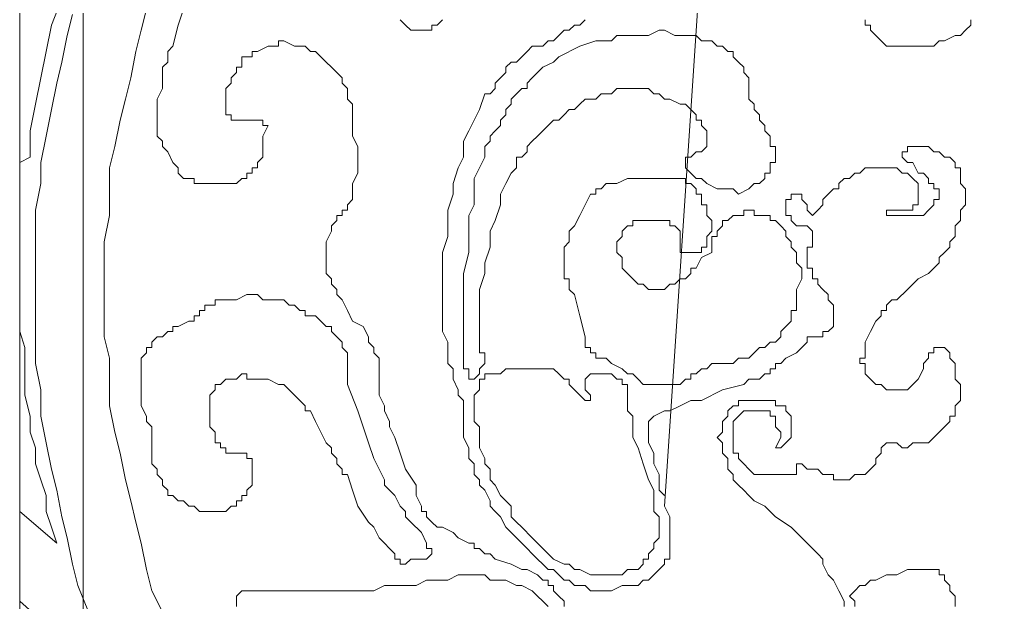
# Model space of a CAD drawing. Extents: x -66030 to 95157, y -13132 to 45879.
# Drawn here: x -50728 to -49999, y 27601 to 28032 of the extents above; entities that cross this region are included whole.
import ezdxf

# ---------------------------------------------------------------- set-up
doc = ezdxf.new("R2010")
doc.units = 0
doc.header["$LTSCALE"] = 100
doc.header["$MEASUREMENT"] = 0
doc.layers.get('0').update_dxf_attribs({"linetype": 'CONTINUOUS'})

msp = doc.modelspace()

# ---------------------------------------------------------------- linework, layer by layer
at = {"lineweight": 0}
for points in [[(-50727.7, 24422.57), (-49235.62, 24422.57), (-49235.62, 29164.42), (-50727.7, 29164.42), (-50727.7, 24422.57)], [(-50680.82, 24469.45), (-49282.49, 24469.45), (-49282.49, 29113.64), (-50680.82, 29113.64), (-50680.82, 24469.45)], [(-50329.29, 28004.35), (-50333.19, 28000.44), (-50341, 27996.53), (-50348.82, 27988.72), (-50352.72, 27984.82), (-50352.72, 27980.91), (-50356.63, 27980.91), (-50360.53, 27977), (-50364.44, 27973.1), (-50364.44, 27969.19), (-50368.35, 27965.29), (-50368.35, 27961.38), (-50372.25, 27957.47), (-50372.25, 27953.57), (-50376.16, 27949.66), (-50376.16, 27949.66), (-50380.06, 27945.76), (-50380.06, 27941.85), (-50383.97, 27937.94), (-50383.97, 27930.13), (-50387.88, 27922.32), (-50391.78, 27914.51), (-50391.78, 27906.7), (-50391.78, 27894.98), (-50395.69, 27887.17), (-50395.69, 27879.36), (-50395.69, 27859.83), (-50399.59, 27844.2), (-50399.59, 27832.48), (-50399.59, 27820.77), (-50399.59, 27809.05), (-50399.59, 27801.24), (-50399.59, 27789.52), (-50399.59, 27781.71), (-50399.59, 27777.8), (-50399.59, 27773.89), (-50395.69, 27773.89), (-50395.69, 27769.99), (-50395.69, 27766.08), (-50395.69, 27766.08), (-50395.69, 27766.08), (-50391.78, 27766.08), (-50391.78, 27766.08), (-50391.78, 27766.08), (-50391.78, 27766.08), (-50387.88, 27769.99), (-50387.88, 27769.99), (-50387.88, 27769.99), (-50387.88, 27773.89), (-50383.97, 27777.8), (-50383.97, 27777.8), (-50383.97, 27781.71), (-50383.97, 27785.61), (-50387.88, 27785.61), (-50387.88, 27789.52), (-50387.88, 27793.42), (-50387.88, 27797.33), (-50387.88, 27801.24), (-50387.88, 27805.14), (-50387.88, 27812.95), (-50387.88, 27820.77), (-50387.88, 27832.48), (-50383.97, 27844.2), (-50383.97, 27852.01), (-50380.06, 27863.73), (-50380.06, 27875.45), (-50376.16, 27883.26), (-50372.25, 27894.98), (-50372.25, 27902.79), (-50368.35, 27910.6), (-50364.44, 27918.41), (-50360.53, 27922.32), (-50360.53, 27926.23), (-50360.53, 27930.13), (-50356.63, 27930.13), (-50352.72, 27934.04), (-50352.72, 27937.94), (-50348.82, 27941.85), (-50344.91, 27945.76), (-50344.91, 27945.76), (-50341, 27949.66), (-50337.1, 27953.57), (-50333.19, 27957.47), (-50329.29, 27957.47), (-50325.38, 27961.38), (-50321.47, 27965.29), (-50317.57, 27965.29), (-50313.66, 27969.19), (-50309.76, 27973.1), (-50305.85, 27973.1), (-50301.94, 27973.1), (-50298.04, 27977), (-50294.13, 27977), (-50290.23, 27977), (-50286.32, 27980.91), (-50278.51, 27980.91), (-50274.6, 27980.91), (-50270.7, 27980.91), (-50266.79, 27980.91), (-50262.89, 27980.91), (-50258.98, 27977), (-50255.07, 27977), (-50255.07, 27977), (-50251.17, 27973.1), (-50247.26, 27973.1), (-50247.26, 27973.1), (-50239.45, 27969.19), (-50235.54, 27969.19), (-50231.64, 27965.29), (-50231.64, 27965.29), (-50227.73, 27961.38), (-50227.73, 27961.38), (-50227.73, 27957.47), (-50223.83, 27957.47), (-50223.83, 27953.57), (-50223.83, 27953.57), (-50219.92, 27949.66), (-50219.92, 27949.66), (-50219.92, 27949.66), (-50219.92, 27945.76), (-50219.92, 27945.76), (-50219.92, 27941.85), (-50219.92, 27941.85), (-50219.92, 27937.94), (-50219.92, 27937.94), (-50219.92, 27937.94), (-50223.83, 27934.04), (-50223.83, 27934.04), (-50227.73, 27934.04), (-50227.73, 27934.04), (-50231.64, 27930.13), (-50231.64, 27930.13), (-50235.54, 27930.13), (-50235.54, 27930.13), (-50235.54, 27930.13), (-50235.54, 27926.23), (-50235.54, 27926.23), (-50235.54, 27926.23), (-50235.54, 27926.23), (-50235.54, 27922.32), (-50235.54, 27922.32), (-50231.64, 27918.41), (-50231.64, 27918.41), (-50227.73, 27914.51), (-50223.83, 27914.51), (-50219.92, 27910.6), (-50212.11, 27906.7), (-50204.3, 27906.7), (-50200.39, 27906.7), (-50196.48, 27902.79), (-50188.67, 27906.7), (-50184.77, 27910.6), (-50180.86, 27910.6), (-50180.86, 27910.6), (-50176.95, 27914.51), (-50176.95, 27914.51), (-50176.95, 27918.41), (-50173.05, 27918.41), (-50173.05, 27918.41), (-50173.05, 27922.32), (-50173.05, 27926.23), (-50169.14, 27926.23), (-50169.14, 27930.13), (-50169.14, 27934.04), (-50169.14, 27937.94), (-50173.05, 27937.94), (-50173.05, 27941.85), (-50173.05, 27945.76), (-50176.95, 27949.66), (-50176.95, 27953.57), (-50180.86, 27957.47), (-50180.86, 27961.38), (-50184.77, 27965.29), (-50184.77, 27965.29), (-50184.77, 27969.19), (-50188.67, 27973.1), (-50188.67, 27973.1), (-50188.67, 27977), (-50188.67, 27980.91), (-50188.67, 27984.82), (-50188.67, 27988.72), (-50192.58, 27992.63), (-50192.58, 27996.53), (-50196.48, 28000.44), (-50196.48, 28000.44), (-50200.39, 28004.35), (-50200.39, 28008.25), (-50204.3, 28008.25), (-50208.2, 28012.16), (-50212.11, 28012.16), (-50216.01, 28016.06), (-50219.92, 28016.06), (-50223.83, 28016.06), (-50227.73, 28019.97), (-50235.54, 28019.97), (-50239.45, 28019.97), (-50243.36, 28019.97), (-50251.17, 28023.88), (-50255.07, 28023.88), (-50262.89, 28019.97), (-50266.79, 28019.97), (-50274.6, 28019.97), (-50278.51, 28019.97), (-50286.32, 28019.97), (-50290.23, 28016.06), (-50298.04, 28016.06), (-50301.94, 28016.06), (-50313.66, 28012.16), (-50329.29, 28004.35)], [(-50305.85, 27902.79), (-50309.76, 27894.98), (-50313.66, 27887.17), (-50317.57, 27879.36), (-50321.47, 27875.45), (-50321.47, 27867.64), (-50325.38, 27863.73), (-50325.38, 27859.83), (-50325.38, 27855.92), (-50325.38, 27852.01), (-50325.38, 27848.11), (-50325.38, 27848.11), (-50325.38, 27844.2), (-50325.38, 27844.2), (-50325.38, 27840.3), (-50321.47, 27840.3), (-50321.47, 27836.39), (-50321.47, 27836.39), (-50321.47, 27832.48), (-50321.47, 27832.48), (-50317.57, 27828.58), (-50313.66, 27812.95), (-50309.76, 27797.33), (-50309.76, 27793.42), (-50309.76, 27789.52), (-50305.85, 27789.52), (-50305.85, 27785.61), (-50301.94, 27785.61), (-50301.94, 27781.71), (-50298.04, 27781.71), (-50294.13, 27781.71), (-50290.23, 27777.8), (-50282.41, 27773.89), (-50278.51, 27769.99), (-50274.6, 27769.99), (-50274.6, 27769.99), (-50270.7, 27766.08), (-50270.7, 27766.08), (-50266.79, 27762.18), (-50262.89, 27762.18), (-50258.98, 27762.18), (-50255.07, 27762.18), (-50255.07, 27762.18), (-50251.17, 27762.18), (-50247.26, 27762.18), (-50243.36, 27762.18), (-50239.45, 27762.18), (-50239.45, 27762.18), (-50235.54, 27766.08), (-50231.64, 27766.08), (-50231.64, 27769.99), (-50227.73, 27769.99), (-50223.83, 27773.89), (-50223.83, 27773.89), (-50219.92, 27773.89), (-50216.01, 27777.8), (-50212.11, 27777.8), (-50208.2, 27777.8), (-50204.3, 27777.8), (-50200.39, 27777.8), (-50196.48, 27781.71), (-50192.58, 27781.71), (-50188.67, 27781.71), (-50184.77, 27785.61), (-50184.77, 27785.61), (-50180.86, 27789.52), (-50176.95, 27789.52), (-50173.05, 27793.42), (-50169.14, 27793.42), (-50165.24, 27797.33), (-50165.24, 27801.24), (-50161.33, 27805.14), (-50161.33, 27805.14), (-50157.42, 27809.05), (-50157.42, 27812.95), (-50157.42, 27816.86), (-50153.52, 27816.86), (-50153.52, 27820.77), (-50153.52, 27824.67), (-50153.52, 27828.58), (-50153.52, 27832.48), (-50149.61, 27840.3), (-50149.61, 27848.11), (-50153.52, 27852.01), (-50153.52, 27852.01), (-50153.52, 27859.83), (-50157.42, 27863.73), (-50157.42, 27867.64), (-50161.33, 27871.54), (-50161.33, 27875.45), (-50161.33, 27875.45), (-50165.24, 27879.36), (-50169.14, 27883.26), (-50169.14, 27883.26), (-50173.05, 27883.26), (-50173.05, 27887.17), (-50176.95, 27887.17), (-50180.86, 27887.17), (-50180.86, 27887.17), (-50184.77, 27887.17), (-50184.77, 27891.07), (-50188.67, 27891.07), (-50188.67, 27891.07), (-50192.58, 27891.07), (-50192.58, 27887.17), (-50196.48, 27887.17), (-50196.48, 27887.17), (-50200.39, 27887.17), (-50204.3, 27883.26), (-50208.2, 27883.26), (-50208.2, 27879.36), (-50212.11, 27875.45), (-50212.11, 27871.54), (-50216.01, 27871.54), (-50216.01, 27867.64), (-50216.01, 27863.73), (-50216.01, 27863.73), (-50216.01, 27859.83), (-50223.83, 27855.92), (-50227.73, 27848.11), (-50231.64, 27848.11), (-50231.64, 27844.2), (-50235.54, 27840.3), (-50239.45, 27840.3), (-50243.36, 27836.39), (-50247.26, 27836.39), (-50247.26, 27836.39), (-50251.17, 27832.48), (-50255.07, 27832.48), (-50258.98, 27832.48), (-50262.89, 27832.48), (-50266.79, 27836.39), (-50270.7, 27836.39), (-50274.6, 27840.3), (-50274.6, 27840.3), (-50278.51, 27844.2), (-50282.41, 27848.11), (-50282.41, 27852.01), (-50282.41, 27855.92), (-50286.32, 27859.83), (-50286.32, 27859.83), (-50286.32, 27863.73), (-50286.32, 27867.64), (-50282.41, 27871.54), (-50282.41, 27871.54), (-50282.41, 27875.45), (-50282.41, 27875.45), (-50278.51, 27879.36), (-50278.51, 27879.36), (-50274.6, 27879.36), (-50274.6, 27883.26), (-50270.7, 27883.26), (-50270.7, 27883.26), (-50266.79, 27883.26), (-50262.89, 27883.26), (-50262.89, 27883.26), (-50258.98, 27883.26), (-50255.07, 27883.26), (-50251.17, 27883.26), (-50247.26, 27883.26), (-50247.26, 27879.36), (-50243.36, 27879.36), (-50243.36, 27879.36), (-50243.36, 27879.36), (-50239.45, 27875.45), (-50239.45, 27875.45), (-50239.45, 27875.45), (-50239.45, 27871.54), (-50239.45, 27871.54), (-50239.45, 27871.54), (-50239.45, 27867.64), (-50239.45, 27867.64), (-50239.45, 27863.73), (-50239.45, 27863.73), (-50239.45, 27859.83), (-50235.54, 27859.83), (-50235.54, 27859.83), (-50231.64, 27859.83), (-50231.64, 27859.83), (-50231.64, 27859.83), (-50227.73, 27859.83), (-50227.73, 27859.83), (-50223.83, 27859.83), (-50223.83, 27863.73), (-50219.92, 27863.73), (-50219.92, 27867.64), (-50219.92, 27867.64), (-50219.92, 27871.54), (-50216.01, 27875.45), (-50216.01, 27875.45), (-50216.01, 27879.36), (-50216.01, 27879.36), (-50216.01, 27883.26), (-50219.92, 27887.17), (-50219.92, 27887.17), (-50219.92, 27891.07), (-50219.92, 27894.98), (-50223.83, 27894.98), (-50223.83, 27898.89), (-50223.83, 27898.89), (-50223.83, 27902.79), (-50227.73, 27902.79), (-50227.73, 27906.7), (-50227.73, 27906.7), (-50231.64, 27910.6), (-50231.64, 27910.6), (-50235.54, 27910.6), (-50235.54, 27914.51), (-50239.45, 27914.51), (-50239.45, 27914.51), (-50243.36, 27914.51), (-50247.26, 27914.51), (-50247.26, 27914.51), (-50251.17, 27914.51), (-50255.07, 27914.51), (-50255.07, 27914.51), (-50262.89, 27914.51), (-50270.7, 27914.51), (-50278.51, 27914.51), (-50286.32, 27910.6), (-50290.23, 27910.6), (-50294.13, 27910.6), (-50298.04, 27906.7), (-50301.94, 27906.7), (-50301.94, 27902.79), (-50305.85, 27902.79)], [(-50602.7, 27809.05), (-50610.52, 27805.14), (-50614.42, 27805.14), (-50614.42, 27801.24), (-50618.33, 27801.24), (-50622.23, 27797.33), (-50626.14, 27797.33), (-50630.05, 27793.42), (-50630.05, 27789.52), (-50633.95, 27789.52), (-50633.95, 27785.61), (-50637.86, 27781.71), (-50637.86, 27777.8), (-50637.86, 27773.89), (-50637.86, 27769.99), (-50637.86, 27762.18), (-50637.86, 27762.18), (-50637.86, 27758.27), (-50637.86, 27754.36), (-50637.86, 27750.46), (-50637.86, 27746.55), (-50637.86, 27746.55), (-50633.95, 27738.74), (-50633.95, 27734.83), (-50630.05, 27730.93), (-50630.05, 27730.93), (-50630.05, 27730.93), (-50630.05, 27730.93), (-50630.05, 27730.93), (-50630.05, 27730.93), (-50630.05, 27723.12), (-50630.05, 27719.21), (-50630.05, 27715.3), (-50630.05, 27707.49), (-50630.05, 27703.59), (-50626.14, 27699.68), (-50626.14, 27695.77), (-50622.23, 27691.87), (-50622.23, 27687.96), (-50618.33, 27684.06), (-50618.33, 27680.15), (-50614.42, 27680.15), (-50610.52, 27676.24), (-50606.61, 27676.24), (-50602.7, 27672.34), (-50598.8, 27672.34), (-50594.89, 27668.43), (-50590.99, 27668.43), (-50590.99, 27668.43), (-50587.08, 27668.43), (-50583.17, 27668.43), (-50579.27, 27668.43), (-50575.36, 27668.43), (-50571.46, 27672.34), (-50567.55, 27672.34), (-50567.55, 27676.24), (-50563.64, 27676.24), (-50563.64, 27676.24), (-50563.64, 27680.15), (-50559.74, 27680.15), (-50559.74, 27684.06), (-50555.83, 27687.96), (-50555.83, 27691.87), (-50555.83, 27695.77), (-50555.83, 27699.68), (-50555.83, 27703.59), (-50555.83, 27707.49), (-50559.74, 27707.49), (-50559.74, 27707.49), (-50559.74, 27711.4), (-50559.74, 27711.4), (-50563.64, 27711.4), (-50563.64, 27711.4), (-50563.64, 27711.4), (-50567.55, 27711.4), (-50567.55, 27711.4), (-50567.55, 27711.4), (-50571.46, 27711.4), (-50571.46, 27711.4), (-50575.36, 27711.4), (-50575.36, 27715.3), (-50579.27, 27715.3), (-50579.27, 27715.3), (-50579.27, 27719.21), (-50583.17, 27719.21), (-50583.17, 27723.12), (-50583.17, 27727.02), (-50587.08, 27730.93), (-50587.08, 27734.83), (-50587.08, 27738.74), (-50587.08, 27742.65), (-50587.08, 27746.55), (-50587.08, 27750.46), (-50587.08, 27750.46), (-50587.08, 27754.36), (-50583.17, 27758.27), (-50583.17, 27758.27), (-50583.17, 27762.18), (-50579.27, 27762.18), (-50579.27, 27762.18), (-50575.36, 27766.08), (-50571.46, 27766.08), (-50571.46, 27766.08), (-50567.55, 27766.08), (-50567.55, 27766.08), (-50563.64, 27769.99), (-50559.74, 27769.99), (-50559.74, 27766.08), (-50555.83, 27766.08), (-50548.02, 27766.08), (-50544.11, 27766.08), (-50536.3, 27762.18), (-50532.4, 27762.18), (-50528.49, 27758.27), (-50524.58, 27754.36), (-50524.58, 27754.36), (-50520.68, 27750.46), (-50516.77, 27746.55), (-50516.77, 27742.65), (-50512.87, 27742.65), (-50508.96, 27734.83), (-50505.06, 27727.02), (-50501.15, 27719.21), (-50497.24, 27715.3), (-50497.24, 27711.4), (-50493.34, 27707.49), (-50493.34, 27703.59), (-50489.43, 27699.68), (-50489.43, 27695.77), (-50485.53, 27695.77), (-50481.62, 27684.06), (-50477.71, 27672.34), (-50469.9, 27660.62), (-50466, 27656.72), (-50462.09, 27648.9), (-50458.18, 27645), (-50454.28, 27641.09), (-50450.37, 27637.19), (-50450.37, 27633.28), (-50446.47, 27633.28), (-50446.47, 27629.37), (-50446.47, 27629.37), (-50442.56, 27629.37), (-50442.56, 27629.37), (-50438.65, 27633.28), (-50438.65, 27633.28), (-50434.75, 27633.28), (-50430.84, 27633.28), (-50426.94, 27633.28), (-50426.94, 27633.28), (-50426.94, 27633.28), (-50423.03, 27637.19), (-50423.03, 27637.19), (-50423.03, 27637.19), (-50423.03, 27641.09), (-50426.94, 27641.09), (-50426.94, 27645), (-50430.84, 27652.81), (-50438.65, 27660.62), (-50442.56, 27664.53), (-50442.56, 27668.43), (-50446.47, 27672.34), (-50450.37, 27680.15), (-50454.28, 27684.06), (-50458.18, 27687.96), (-50458.18, 27691.87), (-50462.09, 27699.68), (-50466, 27707.49), (-50469.9, 27719.21), (-50473.81, 27730.93), (-50477.71, 27742.65), (-50485.53, 27762.18), (-50485.53, 27766.08), (-50485.53, 27766.08), (-50485.53, 27769.99), (-50485.53, 27773.89), (-50485.53, 27777.8), (-50485.53, 27781.71), (-50485.53, 27785.61), (-50489.43, 27789.52), (-50489.43, 27793.42), (-50493.34, 27797.33), (-50497.24, 27801.24), (-50497.24, 27805.14), (-50501.15, 27805.14), (-50505.06, 27809.05), (-50508.96, 27812.95), (-50512.87, 27812.95), (-50512.87, 27812.95), (-50512.87, 27812.95), (-50516.77, 27812.95), (-50516.77, 27816.86), (-50520.68, 27816.86), (-50524.58, 27820.77), (-50528.49, 27820.77), (-50532.4, 27824.67), (-50540.21, 27824.67), (-50548.02, 27824.67), (-50551.93, 27828.58), (-50559.74, 27828.58), (-50567.55, 27824.67), (-50571.46, 27824.67), (-50575.36, 27824.67), (-50579.27, 27824.67), (-50583.17, 27824.67), (-50583.17, 27820.77), (-50587.08, 27820.77), (-50590.99, 27820.77), (-50590.99, 27816.86), (-50594.89, 27816.86), (-50594.89, 27812.95), (-50598.8, 27812.95), (-50598.8, 27809.05), (-50602.7, 27809.05)], [(-50383.97, 27766.08), (-50387.88, 27766.08), (-50387.88, 27762.18), (-50387.88, 27762.18), (-50387.88, 27762.18), (-50387.88, 27758.27), (-50391.78, 27754.36), (-50391.78, 27750.46), (-50391.78, 27746.55), (-50391.78, 27738.74), (-50391.78, 27734.83), (-50387.88, 27730.93), (-50387.88, 27727.02), (-50387.88, 27715.3), (-50383.97, 27707.49), (-50383.97, 27703.59), (-50380.06, 27699.68), (-50380.06, 27691.87), (-50376.16, 27687.96), (-50372.25, 27680.15), (-50368.35, 27676.24), (-50364.44, 27672.34), (-50364.44, 27664.53), (-50360.53, 27660.62), (-50356.63, 27656.72), (-50348.82, 27648.9), (-50344.91, 27645), (-50341, 27641.09), (-50337.1, 27637.19), (-50333.19, 27633.28), (-50325.38, 27629.37), (-50321.47, 27629.37), (-50317.57, 27625.47), (-50313.66, 27625.47), (-50305.85, 27621.56), (-50305.85, 27621.56), (-50301.94, 27621.56), (-50298.04, 27621.56), (-50294.13, 27621.56), (-50294.13, 27621.56), (-50290.23, 27621.56), (-50286.32, 27621.56), (-50282.41, 27621.56), (-50278.51, 27625.47), (-50274.6, 27625.47), (-50270.7, 27625.47), (-50266.79, 27629.37), (-50266.79, 27629.37), (-50266.79, 27633.28), (-50262.89, 27633.28), (-50262.89, 27633.28), (-50262.89, 27637.19), (-50258.98, 27641.09), (-50258.98, 27645), (-50258.98, 27645), (-50255.07, 27648.9), (-50255.07, 27652.81), (-50255.07, 27656.72), (-50255.07, 27660.62), (-50255.07, 27664.53), (-50258.98, 27668.43), (-50258.98, 27676.24), (-50258.98, 27684.06), (-50262.89, 27691.87), (-50266.79, 27703.59), (-50270.7, 27715.3), (-50274.6, 27723.12), (-50274.6, 27730.93), (-50274.6, 27738.74), (-50278.51, 27742.65), (-50278.51, 27746.55), (-50278.51, 27750.46), (-50278.51, 27754.36), (-50278.51, 27758.27), (-50278.51, 27762.18), (-50278.51, 27762.18), (-50282.41, 27762.18), (-50282.41, 27766.08), (-50286.32, 27766.08), (-50290.23, 27769.99), (-50290.23, 27769.99), (-50294.13, 27769.99), (-50298.04, 27769.99), (-50298.04, 27769.99), (-50301.94, 27769.99), (-50301.94, 27769.99), (-50305.85, 27769.99), (-50305.85, 27769.99), (-50309.76, 27766.08), (-50309.76, 27766.08), (-50309.76, 27766.08), (-50309.76, 27762.18), (-50309.76, 27758.27), (-50305.85, 27754.36), (-50305.85, 27754.36), (-50305.85, 27750.46), (-50305.85, 27750.46), (-50305.85, 27750.46), (-50309.76, 27750.46), (-50309.76, 27750.46), (-50309.76, 27750.46), (-50309.76, 27750.46), (-50313.66, 27754.36), (-50313.66, 27754.36), (-50317.57, 27758.27), (-50321.47, 27762.18), (-50321.47, 27766.08), (-50325.38, 27766.08), (-50329.29, 27769.99), (-50333.19, 27773.89), (-50333.19, 27773.89), (-50333.19, 27773.89), (-50337.1, 27773.89), (-50337.1, 27773.89), (-50341, 27773.89), (-50344.91, 27773.89), (-50352.72, 27773.89), (-50356.63, 27773.89), (-50360.53, 27773.89), (-50364.44, 27773.89), (-50368.35, 27773.89), (-50372.25, 27769.99), (-50376.16, 27769.99), (-50380.06, 27769.99), (-50383.97, 27769.99), (-50383.97, 27766.08), (-50383.97, 27766.08), (-50383.97, 27766.08), (-50383.97, 27766.08)]]:
    msp.add_lwpolyline(points, close=True, dxfattribs=at)
for points in [[(-50200.39, 28434), (-50251.17, 27672.34), (-50251.17, 27672.34), (-50247.26, 27664.53), (-50247.26, 27656.72), (-50247.26, 27652.81), (-50247.26, 27652.81), (-50247.26, 27648.9), (-50247.26, 27645), (-50247.26, 27641.09), (-50247.26, 27637.19), (-50247.26, 27633.28), (-50251.17, 27633.28), (-50251.17, 27629.37), (-50251.17, 27629.37), (-50255.07, 27625.47), (-50255.07, 27625.47), (-50255.07, 27625.47), (-50258.98, 27621.56), (-50258.98, 27621.56), (-50262.89, 27617.66), (-50266.79, 27617.66), (-50270.7, 27613.75), (-50274.6, 27613.75), (-50278.51, 27613.75), (-50282.41, 27613.75), (-50290.23, 27609.84), (-50294.13, 27609.84), (-50298.04, 27609.84), (-50301.94, 27609.84), (-50305.85, 27609.84), (-50305.85, 27609.84), (-50309.76, 27613.75), (-50317.57, 27613.75), (-50321.47, 27617.66), (-50325.38, 27617.66), (-50329.29, 27621.56), (-50333.19, 27625.47), (-50337.1, 27625.47), (-50341, 27629.37), (-50344.91, 27633.28), (-50348.82, 27637.19), (-50352.72, 27641.09), (-50356.63, 27645), (-50360.53, 27648.9), (-50364.44, 27652.81), (-50368.35, 27656.72), (-50372.25, 27664.53), (-50376.16, 27668.43), (-50380.06, 27672.34), (-50380.06, 27676.24), (-50383.97, 27684.06), (-50387.88, 27687.96), (-50387.88, 27691.87), (-50391.78, 27695.77), (-50391.78, 27703.59), (-50395.69, 27707.49), (-50395.69, 27711.4), (-50395.69, 27715.3), (-50399.59, 27723.12), (-50399.59, 27727.02), (-50399.59, 27730.93), (-50399.59, 27734.83), (-50399.59, 27738.74), (-50399.59, 27742.65), (-50399.59, 27746.55), (-50399.59, 27750.46), (-50399.59, 27750.46), (-50403.5, 27754.36), (-50403.5, 27758.27), (-50403.5, 27758.27), (-50407.41, 27766.08), (-50407.41, 27773.89), (-50411.31, 27777.8), (-50411.31, 27785.61), (-50411.31, 27793.42), (-50415.22, 27801.24), (-50415.22, 27812.95), (-50415.22, 27820.77), (-50415.22, 27832.48), (-50415.22, 27840.3), (-50415.22, 27852.01), (-50415.22, 27859.83), (-50411.31, 27871.54), (-50411.31, 27879.36), (-50411.31, 27891.07), (-50407.41, 27902.79), (-50407.41, 27910.6), (-50403.5, 27922.32), (-50399.59, 27930.13), (-50399.59, 27941.85), (-50395.69, 27949.66), (-50391.78, 27957.47), (-50387.88, 27965.29), (-50383.97, 27977), (-50380.06, 27977), (-50376.16, 27980.91), (-50376.16, 27984.82), (-50372.25, 27988.72), (-50368.35, 27992.63), (-50368.35, 27996.53), (-50364.44, 28000.44), (-50360.53, 28000.44), (-50356.63, 28004.35), (-50356.63, 28004.35), (-50352.72, 28008.25), (-50348.82, 28012.16), (-50344.91, 28012.16), (-50341, 28012.16), (-50337.1, 28016.06), (-50333.19, 28016.06), (-50329.29, 28019.97), (-50325.38, 28023.88), (-50321.47, 28023.88), (-50317.57, 28027.78), (-50313.66, 28027.78), (-50309.76, 28031.69)], [(-50696.45, 28047.31), (-50704.26, 28027.78), (-50708.17, 28008.25), (-50712.07, 27988.72), (-50715.98, 27969.19), (-50719.88, 27949.66), (-50719.88, 27930.13), (-50727.7, 27926.23), (-50727.7, 27867.64), (-50727.7, 27871.54), (-50727.7, 27855.92), (-50727.7, 27840.3), (-50727.7, 27840.3), (-50727.7, 27824.67), (-50727.7, 27812.95), (-50727.7, 27801.24), (-50723.79, 27789.52), (-50723.79, 27777.8), (-50723.79, 27766.08), (-50723.79, 27754.36), (-50719.88, 27738.74), (-50719.88, 27727.02), (-50715.98, 27715.3), (-50715.98, 27703.59), (-50712.07, 27691.87), (-50708.17, 27680.15), (-50708.17, 27668.43), (-50704.26, 27656.72), (-50700.35, 27645), (-50727.7, 27668.43), (-50727.7, 27602.03), (-50692.54, 27570.78)], [(-50622.23, 27594.22), (-50630.05, 27609.84), (-50633.95, 27625.47), (-50637.86, 27645), (-50641.76, 27660.62), (-50645.67, 27676.24), (-50649.58, 27691.87), (-50653.48, 27711.4), (-50657.39, 27727.02), (-50661.29, 27746.55), (-50661.29, 27762.18), (-50661.29, 27781.71), (-50665.2, 27797.33), (-50665.2, 27816.86), (-50665.2, 27832.48), (-50665.2, 27852.01), (-50665.2, 27867.64), (-50661.29, 27887.17), (-50661.29, 27902.79), (-50661.29, 27922.32), (-50657.39, 27937.94), (-50653.48, 27957.47), (-50649.58, 27973.1), (-50645.67, 27988.72), (-50641.76, 28008.25), (-50637.86, 28023.88), (-50633.95, 28039.5)], [(-50606.61, 28039.5), (-50610.52, 28027.78), (-50614.42, 28012.16), (-50618.33, 28008.25), (-50618.33, 28000.44), (-50622.23, 27996.53), (-50622.23, 27992.63), (-50622.23, 27980.91), (-50626.14, 27973.1), (-50626.14, 27969.19), (-50626.14, 27965.29), (-50626.14, 27961.38), (-50626.14, 27957.47), (-50626.14, 27953.57), (-50626.14, 27949.66), (-50626.14, 27945.76), (-50622.23, 27941.85), (-50622.23, 27937.94), (-50618.33, 27934.04), (-50614.42, 27926.23), (-50610.52, 27922.32), (-50610.52, 27918.41), (-50610.52, 27918.41), (-50606.61, 27914.51), (-50602.7, 27914.51), (-50598.8, 27914.51), (-50598.8, 27910.6), (-50594.89, 27910.6), (-50590.99, 27910.6), (-50587.08, 27910.6), (-50583.17, 27910.6), (-50579.27, 27910.6), (-50575.36, 27910.6), (-50571.46, 27910.6), (-50567.55, 27910.6), (-50563.64, 27914.51), (-50563.64, 27914.51), (-50559.74, 27914.51), (-50559.74, 27918.41), (-50555.83, 27918.41), (-50555.83, 27922.32), (-50551.93, 27922.32), (-50551.93, 27926.23), (-50551.93, 27926.23), (-50548.02, 27930.13), (-50548.02, 27934.04), (-50548.02, 27937.94), (-50548.02, 27941.85), (-50548.02, 27945.76), (-50544.11, 27953.57), (-50544.11, 27953.57), (-50548.02, 27953.57), (-50548.02, 27953.57), (-50548.02, 27957.47), (-50548.02, 27957.47), (-50551.93, 27957.47), (-50555.83, 27957.47), (-50563.64, 27957.47), (-50567.55, 27957.47), (-50567.55, 27957.47), (-50571.46, 27957.47), (-50571.46, 27957.47), (-50571.46, 27961.38), (-50575.36, 27961.38), (-50575.36, 27961.38), (-50575.36, 27965.29), (-50575.36, 27965.29), (-50575.36, 27965.29), (-50575.36, 27969.19), (-50575.36, 27973.1), (-50575.36, 27977), (-50575.36, 27980.91), (-50571.46, 27984.82), (-50571.46, 27988.72), (-50567.55, 27992.63), (-50567.55, 27996.53), (-50563.64, 27996.53), (-50563.64, 28000.44), (-50563.64, 28004.35), (-50559.74, 28004.35), (-50555.83, 28004.35), (-50555.83, 28008.25), (-50551.93, 28008.25), (-50544.11, 28012.16), (-50544.11, 28012.16), (-50540.21, 28012.16), (-50536.3, 28012.16), (-50536.3, 28016.06), (-50532.4, 28016.06), (-50532.4, 28016.06), (-50524.58, 28012.16), (-50520.68, 28012.16), (-50516.77, 28012.16), (-50512.87, 28008.25), (-50508.96, 28008.25), (-50505.06, 28004.35), (-50501.15, 28000.44), (-50497.24, 27996.53), (-50493.34, 27992.63), (-50489.43, 27988.72), (-50489.43, 27984.82), (-50485.53, 27980.91), (-50485.53, 27973.1), (-50481.62, 27969.19), (-50481.62, 27961.38), (-50481.62, 27953.57), (-50481.62, 27945.76), (-50477.71, 27937.94), (-50477.71, 27934.04), (-50477.71, 27926.23), (-50477.71, 27918.41), (-50481.62, 27910.6), (-50481.62, 27906.7), (-50481.62, 27902.79), (-50481.62, 27898.89), (-50481.62, 27898.89), (-50485.53, 27894.98), (-50485.53, 27894.98), (-50485.53, 27891.07), (-50489.43, 27891.07), (-50489.43, 27887.17), (-50493.34, 27887.17), (-50493.34, 27883.26), (-50497.24, 27879.36), (-50497.24, 27875.45), (-50501.15, 27867.64), (-50501.15, 27863.73), (-50501.15, 27859.83), (-50501.15, 27855.92), (-50501.15, 27852.01), (-50501.15, 27848.11), (-50501.15, 27844.2), (-50497.24, 27840.3), (-50497.24, 27836.39), (-50493.34, 27832.48), (-50493.34, 27828.58), (-50489.43, 27824.67), (-50485.53, 27816.86), (-50481.62, 27809.05), (-50473.81, 27805.14), (-50469.9, 27797.33), (-50469.9, 27793.42), (-50466, 27789.52), (-50466, 27785.61), (-50462.09, 27781.71), (-50462.09, 27777.8), (-50462.09, 27773.89), (-50462.09, 27773.89), (-50462.09, 27769.99), (-50462.09, 27762.18), (-50462.09, 27758.27), (-50462.09, 27754.36), (-50458.18, 27746.55), (-50458.18, 27742.65), (-50454.28, 27734.83), (-50454.28, 27730.93), (-50450.37, 27723.12), (-50446.47, 27711.4), (-50442.56, 27699.68), (-50434.75, 27687.96), (-50434.75, 27680.15), (-50430.84, 27672.34), (-50430.84, 27668.43), (-50426.94, 27668.43), (-50426.94, 27664.53), (-50423.03, 27660.62), (-50423.03, 27660.62), (-50419.12, 27656.72), (-50415.22, 27656.72), (-50415.22, 27656.72), (-50407.41, 27652.81), (-50403.5, 27648.9), (-50395.69, 27645), (-50395.69, 27645), (-50391.78, 27645), (-50391.78, 27641.09), (-50387.88, 27641.09), (-50383.97, 27637.19), (-50380.06, 27637.19), (-50376.16, 27633.28), (-50364.44, 27629.37), (-50356.63, 27625.47), (-50352.72, 27625.47), (-50344.91, 27621.56), (-50341, 27617.66), (-50341, 27617.66), (-50337.1, 27617.66), (-50337.1, 27613.75), (-50333.19, 27613.75), (-50333.19, 27609.84), (-50329.29, 27605.94), (-50329.29, 27605.94), (-50325.38, 27602.03), (-50325.38, 27598.13)], [(-50676.92, 27594.22), (-50684.73, 27613.75), (-50688.64, 27629.37), (-50692.54, 27648.9), (-50696.45, 27664.53), (-50700.35, 27684.06), (-50704.26, 27699.68), (-50708.17, 27719.21), (-50712.07, 27738.74), (-50712.07, 27758.27), (-50715.98, 27777.8), (-50715.98, 27793.42), (-50715.98, 27812.95), (-50715.98, 27832.48), (-50715.98, 27852.01), (-50715.98, 27871.54), (-50715.98, 27891.07), (-50712.07, 27910.6), (-50712.07, 27926.23), (-50708.17, 27945.76), (-50704.26, 27965.29), (-50700.35, 27984.82), (-50696.45, 28000.44), (-50692.54, 28019.97), (-50688.64, 28035.59)], [(-50415.22, 28031.69), (-50419.12, 28027.78), (-50423.03, 28027.78), (-50423.03, 28027.78), (-50423.03, 28023.88), (-50426.94, 28023.88), (-50426.94, 28023.88), (-50430.84, 28023.88), (-50430.84, 28023.88), (-50434.75, 28023.88), (-50434.75, 28023.88), (-50434.75, 28023.88), (-50438.65, 28023.88), (-50438.65, 28023.88), (-50442.56, 28027.78), (-50446.47, 28031.69)], [(-50102.74, 28031.69), (-50102.74, 28027.78), (-50098.83, 28027.78), (-50098.83, 28023.88), (-50094.93, 28019.97), (-50091.02, 28016.06), (-50087.12, 28012.16), (-50083.21, 28012.16), (-50079.3, 28012.16), (-50075.4, 28012.16), (-50071.49, 28012.16), (-50063.68, 28012.16), (-50059.77, 28012.16), (-50051.96, 28012.16), (-50048.06, 28016.06), (-50044.15, 28016.06), (-50036.34, 28019.97), (-50036.34, 28019.97), (-50032.43, 28019.97), (-50028.53, 28023.88), (-50028.53, 28023.88), (-50024.62, 28027.78), (-50024.62, 28027.78), (-50024.62, 28031.69)], [(-50118.36, 27598.13), (-50118.36, 27602.03), (-50122.27, 27609.84), (-50126.18, 27617.66), (-50130.08, 27621.56), (-50133.99, 27629.37), (-50133.99, 27633.28), (-50137.89, 27637.19), (-50137.89, 27637.19), (-50141.8, 27641.09), (-50145.71, 27645), (-50149.61, 27648.9), (-50153.52, 27652.81), (-50157.42, 27656.72), (-50169.14, 27664.53), (-50176.95, 27672.34), (-50184.77, 27676.24), (-50188.67, 27680.15), (-50192.58, 27684.06), (-50196.48, 27687.96), (-50200.39, 27691.87), (-50200.39, 27695.77), (-50200.39, 27695.77), (-50204.3, 27699.68), (-50204.3, 27703.59), (-50204.3, 27707.49), (-50208.2, 27711.4), (-50208.2, 27719.21), (-50212.11, 27723.12), (-50208.2, 27727.02), (-50208.2, 27734.83), (-50208.2, 27734.83), (-50204.3, 27738.74), (-50204.3, 27742.65), (-50200.39, 27746.55), (-50196.48, 27746.55), (-50196.48, 27750.46), (-50192.58, 27750.46), (-50188.67, 27750.46), (-50188.67, 27750.46), (-50184.77, 27750.46), (-50180.86, 27750.46), (-50176.95, 27750.46), (-50176.95, 27750.46), (-50173.05, 27750.46), (-50169.14, 27750.46), (-50169.14, 27746.55), (-50165.24, 27746.55), (-50161.33, 27746.55), (-50161.33, 27742.65), (-50161.33, 27742.65), (-50157.42, 27738.74), (-50157.42, 27738.74), (-50157.42, 27734.83), (-50157.42, 27730.93), (-50157.42, 27730.93), (-50157.42, 27727.02), (-50157.42, 27723.12), (-50157.42, 27723.12), (-50161.33, 27719.21), (-50165.24, 27715.3), (-50165.24, 27715.3), (-50165.24, 27715.3), (-50165.24, 27715.3), (-50169.14, 27715.3), (-50169.14, 27715.3), (-50165.24, 27723.12), (-50165.24, 27727.02), (-50169.14, 27730.93), (-50169.14, 27734.83), (-50169.14, 27734.83), (-50169.14, 27738.74), (-50169.14, 27738.74), (-50173.05, 27738.74), (-50173.05, 27742.65), (-50173.05, 27742.65), (-50176.95, 27742.65), (-50180.86, 27742.65), (-50184.77, 27742.65), (-50188.67, 27742.65), (-50192.58, 27742.65), (-50192.58, 27742.65), (-50196.48, 27738.74), (-50196.48, 27738.74), (-50196.48, 27738.74), (-50196.48, 27738.74), (-50200.39, 27734.83), (-50200.39, 27730.93), (-50200.39, 27730.93), (-50200.39, 27727.02), (-50200.39, 27727.02), (-50200.39, 27723.12), (-50200.39, 27723.12), (-50200.39, 27719.21), (-50200.39, 27719.21), (-50200.39, 27715.3), (-50200.39, 27715.3), (-50200.39, 27711.4), (-50196.48, 27711.4), (-50196.48, 27707.49), (-50196.48, 27707.49), (-50192.58, 27703.59), (-50192.58, 27703.59), (-50192.58, 27703.59), (-50188.67, 27699.68), (-50188.67, 27699.68), (-50184.77, 27695.77), (-50180.86, 27695.77), (-50176.95, 27695.77), (-50173.05, 27695.77), (-50173.05, 27695.77), (-50169.14, 27695.77), (-50169.14, 27695.77), (-50165.24, 27695.77), (-50165.24, 27695.77), (-50161.33, 27695.77), (-50161.33, 27695.77), (-50161.33, 27695.77), (-50157.42, 27695.77), (-50157.42, 27695.77), (-50157.42, 27695.77), (-50153.52, 27695.77), (-50153.52, 27695.77), (-50153.52, 27699.68), (-50153.52, 27699.68), (-50153.52, 27699.68), (-50153.52, 27699.68), (-50153.52, 27703.59), (-50149.61, 27703.59), (-50145.71, 27699.68), (-50141.8, 27699.68), (-50137.89, 27699.68), (-50133.99, 27695.77), (-50126.18, 27695.77), (-50126.18, 27691.87), (-50122.27, 27691.87), (-50118.36, 27691.87), (-50114.46, 27691.87), (-50114.46, 27691.87), (-50110.55, 27695.77), (-50106.65, 27695.77), (-50102.74, 27695.77), (-50098.83, 27699.68), (-50098.83, 27699.68), (-50094.93, 27703.59), (-50094.93, 27703.59), (-50094.93, 27707.49), (-50091.02, 27711.4), (-50091.02, 27715.3), (-50087.12, 27719.21), (-50087.12, 27719.21), (-50087.12, 27719.21), (-50087.12, 27719.21), (-50083.21, 27719.21), (-50083.21, 27719.21), (-50083.21, 27719.21), (-50079.3, 27719.21), (-50079.3, 27719.21), (-50075.4, 27715.3), (-50075.4, 27715.3), (-50075.4, 27715.3), (-50071.49, 27715.3), (-50067.59, 27719.21), (-50063.68, 27719.21), (-50059.77, 27719.21), (-50055.87, 27719.21), (-50051.96, 27723.12), (-50048.06, 27727.02), (-50048.06, 27727.02), (-50044.15, 27730.93), (-50040.24, 27734.83), (-50040.24, 27738.74), (-50036.34, 27738.74), (-50036.34, 27742.65), (-50036.34, 27746.55), (-50032.43, 27750.46), (-50032.43, 27754.36), (-50032.43, 27758.27), (-50032.43, 27762.18), (-50036.34, 27766.08), (-50036.34, 27769.99), (-50036.34, 27777.8), (-50040.24, 27781.71), (-50040.24, 27785.61), (-50040.24, 27785.61), (-50044.15, 27789.52), (-50044.15, 27789.52), (-50044.15, 27789.52), (-50048.06, 27789.52), (-50048.06, 27789.52), (-50048.06, 27789.52), (-50051.96, 27789.52), (-50051.96, 27789.52), (-50051.96, 27785.61), (-50055.87, 27785.61), (-50055.87, 27781.71), (-50059.77, 27777.8), (-50059.77, 27773.89), (-50063.68, 27766.08), (-50063.68, 27766.08), (-50067.59, 27762.18), (-50067.59, 27762.18), (-50067.59, 27762.18), (-50071.49, 27758.27), (-50075.4, 27758.27), (-50079.3, 27758.27), (-50079.3, 27758.27), (-50083.21, 27758.27), (-50087.12, 27758.27), (-50091.02, 27762.18), (-50094.93, 27762.18), (-50094.93, 27762.18), (-50098.83, 27766.08), (-50098.83, 27766.08), (-50102.74, 27769.99), (-50102.74, 27769.99), (-50102.74, 27769.99), (-50102.74, 27773.89), (-50102.74, 27773.89), (-50102.74, 27777.8), (-50106.65, 27777.8), (-50106.65, 27781.71), (-50102.74, 27781.71), (-50102.74, 27785.61), (-50102.74, 27789.52), (-50102.74, 27793.42), (-50098.83, 27801.24), (-50094.93, 27809.05), (-50091.02, 27812.95), (-50091.02, 27816.86), (-50087.12, 27816.86), (-50087.12, 27820.77), (-50083.21, 27824.67), (-50083.21, 27824.67), (-50079.3, 27824.67), (-50079.3, 27824.67), (-50079.3, 27824.67), (-50071.49, 27832.48), (-50063.68, 27840.3), (-50055.87, 27844.2), (-50051.96, 27848.11), (-50048.06, 27852.01), (-50048.06, 27855.92), (-50044.15, 27859.83), (-50040.24, 27863.73), (-50040.24, 27867.64), (-50036.34, 27871.54), (-50036.34, 27879.36), (-50032.43, 27883.26), (-50032.43, 27887.17), (-50032.43, 27891.07), (-50032.43, 27891.07), (-50028.53, 27894.98), (-50028.53, 27894.98), (-50028.53, 27898.89), (-50028.53, 27902.79), (-50028.53, 27902.79), (-50028.53, 27906.7), (-50032.43, 27910.6), (-50032.43, 27918.41), (-50032.43, 27922.32), (-50036.34, 27922.32), (-50036.34, 27926.23), (-50036.34, 27926.23), (-50040.24, 27930.13), (-50040.24, 27930.13), (-50044.15, 27930.13), (-50048.06, 27934.04), (-50051.96, 27934.04), (-50051.96, 27934.04), (-50055.87, 27937.94), (-50059.77, 27937.94), (-50063.68, 27937.94), (-50063.68, 27937.94), (-50067.59, 27937.94), (-50071.49, 27937.94), (-50071.49, 27934.04), (-50071.49, 27934.04), (-50071.49, 27934.04), (-50075.4, 27934.04), (-50075.4, 27930.13), (-50075.4, 27930.13), (-50075.4, 27930.13), (-50075.4, 27930.13), (-50071.49, 27926.23), (-50071.49, 27926.23), (-50067.59, 27926.23), (-50063.68, 27918.41), (-50059.77, 27918.41), (-50055.87, 27914.51), (-50055.87, 27910.6), (-50051.96, 27910.6), (-50051.96, 27910.6), (-50051.96, 27906.7), (-50051.96, 27906.7), (-50048.06, 27906.7), (-50048.06, 27902.79), (-50048.06, 27902.79), (-50048.06, 27898.89), (-50051.96, 27898.89), (-50051.96, 27894.98), (-50051.96, 27894.98), (-50051.96, 27894.98), (-50055.87, 27891.07), (-50055.87, 27891.07), (-50059.77, 27887.17), (-50059.77, 27887.17), (-50063.68, 27887.17), (-50063.68, 27887.17), (-50067.59, 27887.17), (-50067.59, 27887.17), (-50071.49, 27887.17), (-50075.4, 27887.17), (-50079.3, 27887.17), (-50087.12, 27887.17), (-50087.12, 27891.07), (-50087.12, 27891.07), (-50087.12, 27891.07), (-50087.12, 27891.07), (-50087.12, 27891.07), (-50083.21, 27891.07), (-50083.21, 27891.07), (-50079.3, 27891.07), (-50075.4, 27891.07), (-50071.49, 27891.07), (-50067.59, 27891.07), (-50067.59, 27894.98), (-50067.59, 27894.98), (-50063.68, 27894.98), (-50063.68, 27894.98), (-50063.68, 27898.89), (-50063.68, 27898.89), (-50063.68, 27898.89), (-50063.68, 27902.79), (-50063.68, 27902.79), (-50063.68, 27906.7), (-50063.68, 27906.7), (-50063.68, 27910.6), (-50067.59, 27914.51), (-50067.59, 27914.51), (-50071.49, 27918.41), (-50071.49, 27918.41), (-50075.4, 27918.41), (-50079.3, 27922.32), (-50083.21, 27922.32), (-50087.12, 27922.32), (-50091.02, 27922.32), (-50094.93, 27922.32), (-50098.83, 27922.32), (-50102.74, 27922.32), (-50106.65, 27918.41), (-50110.55, 27918.41), (-50114.46, 27914.51), (-50118.36, 27914.51), (-50122.27, 27910.6), (-50122.27, 27906.7), (-50126.18, 27906.7), (-50130.08, 27902.79), (-50130.08, 27902.79), (-50133.99, 27898.89), (-50133.99, 27894.98), (-50137.89, 27891.07), (-50141.8, 27887.17), (-50141.8, 27887.17), (-50141.8, 27887.17), (-50141.8, 27887.17), (-50145.71, 27891.07), (-50145.71, 27894.98), (-50145.71, 27894.98), (-50149.61, 27898.89), (-50149.61, 27898.89), (-50149.61, 27898.89), (-50149.61, 27902.79), (-50153.52, 27902.79), (-50153.52, 27902.79), (-50153.52, 27902.79), (-50157.42, 27902.79), (-50157.42, 27898.89), (-50161.33, 27898.89), (-50161.33, 27894.98), (-50161.33, 27894.98), (-50161.33, 27894.98), (-50161.33, 27891.07), (-50161.33, 27891.07), (-50161.33, 27891.07), (-50161.33, 27887.17), (-50161.33, 27887.17), (-50161.33, 27887.17), (-50157.42, 27887.17), (-50157.42, 27883.26), (-50153.52, 27879.36), (-50149.61, 27879.36), (-50149.61, 27879.36), (-50145.71, 27879.36), (-50145.71, 27879.36), (-50141.8, 27875.45), (-50141.8, 27875.45), (-50141.8, 27875.45), (-50141.8, 27871.54), (-50141.8, 27871.54), (-50141.8, 27867.64), (-50141.8, 27863.73), (-50145.71, 27863.73), (-50145.71, 27859.83), (-50145.71, 27855.92), (-50145.71, 27852.01), (-50145.71, 27848.11), (-50141.8, 27848.11), (-50141.8, 27844.2), (-50141.8, 27844.2), (-50141.8, 27840.3), (-50137.89, 27840.3), (-50137.89, 27836.39), (-50133.99, 27832.48), (-50130.08, 27828.58), (-50130.08, 27824.67), (-50126.18, 27820.77), (-50126.18, 27816.86), (-50126.18, 27812.95), (-50126.18, 27809.05), (-50126.18, 27805.14), (-50126.18, 27805.14), (-50130.08, 27801.24), (-50130.08, 27801.24), (-50130.08, 27801.24), (-50133.99, 27801.24), (-50133.99, 27797.33), (-50133.99, 27797.33), (-50137.89, 27797.33), (-50141.8, 27797.33), (-50141.8, 27797.33), (-50141.8, 27797.33), (-50145.71, 27797.33), (-50145.71, 27793.42), (-50153.52, 27785.61), (-50161.33, 27781.71), (-50165.24, 27777.8), (-50165.24, 27777.8), (-50169.14, 27777.8), (-50169.14, 27777.8), (-50169.14, 27773.89), (-50169.14, 27773.89), (-50173.05, 27773.89), (-50173.05, 27769.99), (-50176.95, 27769.99), (-50180.86, 27766.08), (-50188.67, 27766.08), (-50192.58, 27762.18), (-50208.2, 27758.27), (-50223.83, 27750.46), (-50231.64, 27750.46), (-50239.45, 27746.55), (-50247.26, 27742.65), (-50251.17, 27742.65), (-50258.98, 27738.74), (-50258.98, 27738.74), (-50262.89, 27734.83), (-50262.89, 27734.83), (-50262.89, 27734.83), (-50262.89, 27730.93), (-50262.89, 27727.02), (-50262.89, 27723.12), (-50262.89, 27719.21), (-50258.98, 27711.4), (-50258.98, 27703.59), (-50255.07, 27695.77), (-50255.07, 27684.06), (-50251.17, 27680.15)], [(-50036.34, 27598.13), (-50036.34, 27602.03), (-50036.34, 27605.94), (-50040.24, 27609.84), (-50040.24, 27613.75), (-50044.15, 27617.66), (-50044.15, 27621.56), (-50044.15, 27621.56), (-50048.06, 27621.56), (-50048.06, 27625.47), (-50048.06, 27625.47), (-50051.96, 27625.47), (-50051.96, 27625.47), (-50055.87, 27625.47), (-50059.77, 27625.47), (-50067.59, 27625.47), (-50071.49, 27625.47), (-50079.3, 27621.56), (-50083.21, 27621.56), (-50087.12, 27621.56), (-50094.93, 27617.66), (-50098.83, 27617.66), (-50102.74, 27613.75), (-50106.65, 27613.75), (-50110.55, 27609.84), (-50110.55, 27609.84), (-50110.55, 27609.84), (-50110.55, 27609.84), (-50114.46, 27605.94), (-50114.46, 27605.94), (-50114.46, 27605.94), (-50110.55, 27602.03), (-50110.55, 27598.13)], [(-50337.1, 27598.13), (-50341, 27602.03), (-50341, 27602.03), (-50344.91, 27605.94), (-50344.91, 27605.94), (-50348.82, 27609.84), (-50348.82, 27609.84), (-50356.63, 27613.75), (-50360.53, 27613.75), (-50368.35, 27617.66), (-50372.25, 27617.66), (-50380.06, 27617.66), (-50383.97, 27621.56), (-50391.78, 27621.56), (-50395.69, 27621.56), (-50399.59, 27621.56), (-50403.5, 27621.56), (-50411.31, 27617.66), (-50419.12, 27617.66), (-50426.94, 27617.66), (-50434.75, 27613.75), (-50450.37, 27613.75), (-50458.18, 27613.75), (-50466, 27609.84), (-50489.43, 27609.84), (-50512.87, 27609.84), (-50536.3, 27609.84), (-50548.02, 27609.84), (-50559.74, 27609.84), (-50559.74, 27609.84), (-50563.64, 27609.84), (-50563.64, 27609.84), (-50567.55, 27605.94), (-50567.55, 27605.94), (-50567.55, 27605.94), (-50567.55, 27605.94), (-50567.55, 27605.94), (-50567.55, 27602.03), (-50567.55, 27602.03), (-50567.55, 27602.03), (-50567.55, 27602.03), (-50567.55, 27602.03), (-50567.55, 27598.13)]]:
    msp.add_lwpolyline(points, dxfattribs=at)

doc.saveas('drawing.dxf')
